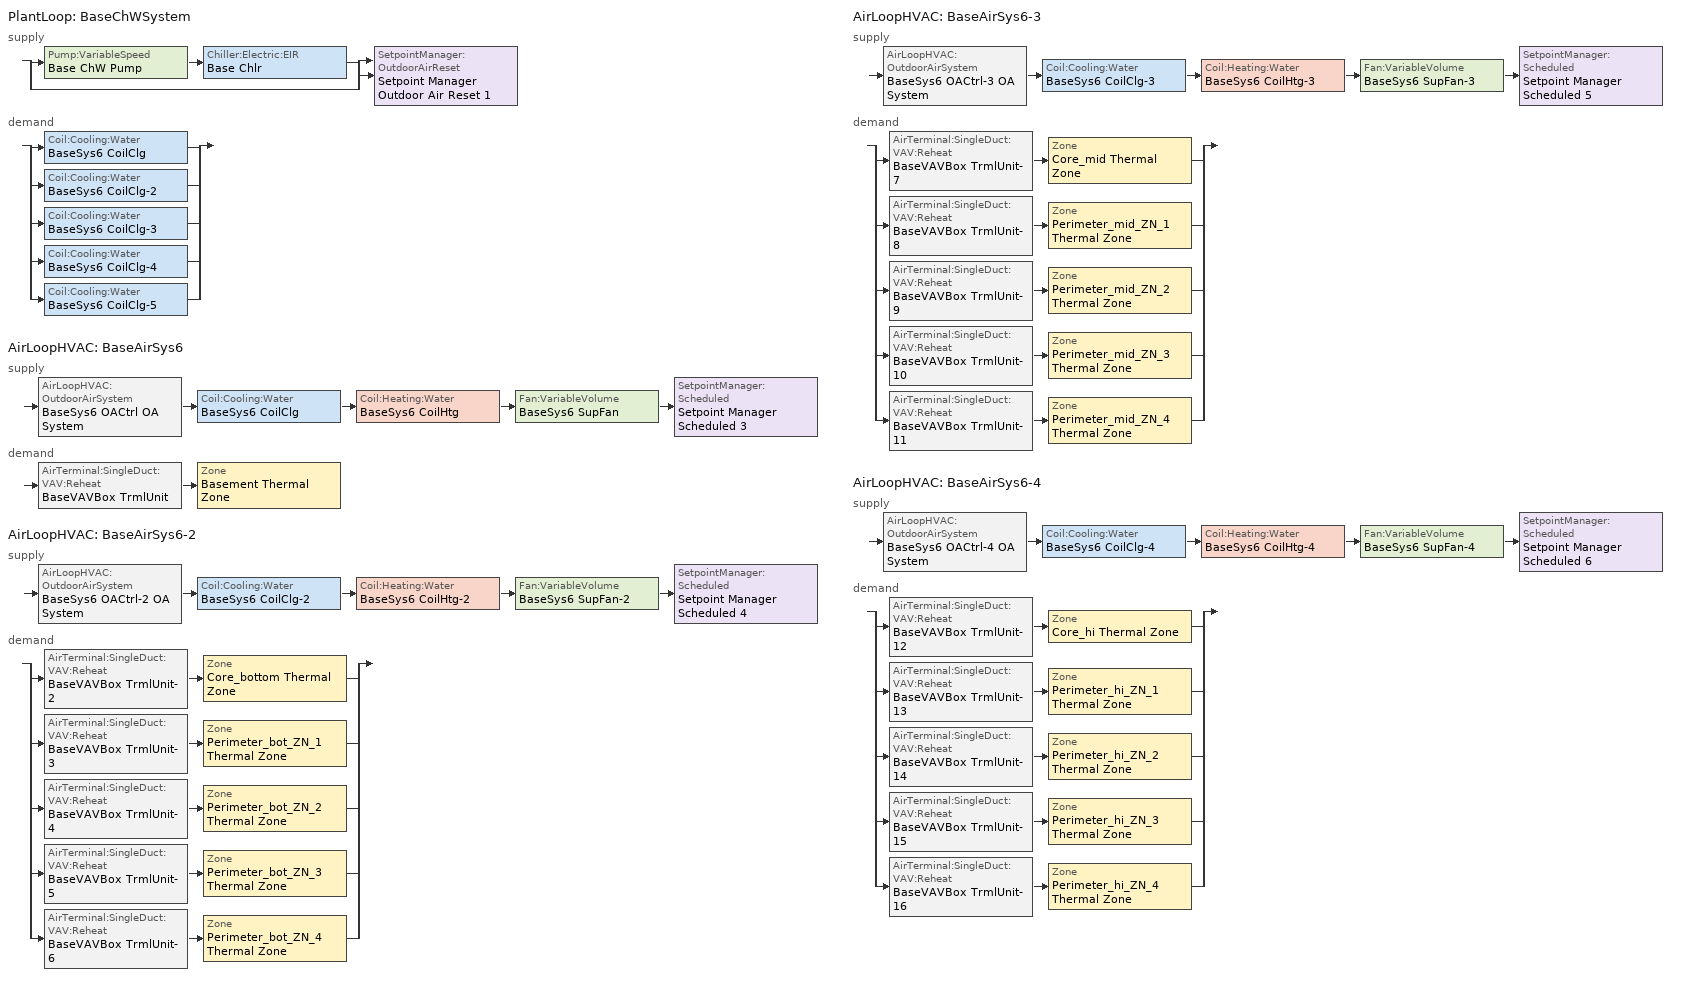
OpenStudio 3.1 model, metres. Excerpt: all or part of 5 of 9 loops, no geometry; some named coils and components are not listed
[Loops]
PlantLoop 'BaseChWSystem'
 supply: split
  | Pump:VariableSpeed 'Base ChW Pump' > Chiller:Electric:EIR 'Base Chlr'
  | bypass
  join > SetpointManager:OutdoorAirReset 'Setpoint Manager Outdoor Air Reset 1'
 demand: split
  | Coil:Cooling:Water 'BaseSys6 CoilClg'
  | Coil:Cooling:Water 'BaseSys6 CoilClg-2'
  | Coil:Cooling:Water 'BaseSys6 CoilClg-3'
  | Coil:Cooling:Water 'BaseSys6 CoilClg-4'
  | Coil:Cooling:Water 'BaseSys6 CoilClg-5'
AirLoopHVAC 'BaseAirSys6'
 supply: AirLoopHVAC:OutdoorAirSystem 'BaseSys6 OACtrl OA System' > Coil:Cooling:Water 'BaseSys6 CoilClg' > Coil:Heating:Water 'BaseSys6 CoilHtg' > Fan:VariableVolume 'BaseSys6 SupFan' > SetpointManager:Scheduled 'Setpoint Manager Scheduled 3'
 demand: AirTerminal:SingleDuct:VAV:Reheat 'BaseVAVBox TrmlUnit' > Zone 'Basement Thermal Zone'
AirLoopHVAC 'BaseAirSys6-2'
 supply: AirLoopHVAC:OutdoorAirSystem 'BaseSys6 OACtrl-2 OA System' > Coil:Cooling:Water 'BaseSys6 CoilClg-2' > Coil:Heating:Water 'BaseSys6 CoilHtg-2' > Fan:VariableVolume 'BaseSys6 SupFan-2' > SetpointManager:Scheduled 'Setpoint Manager Scheduled 4'
 demand: split
  | AirTerminal:SingleDuct:VAV:Reheat 'BaseVAVBox TrmlUnit-2' > Zone 'Core_bottom Thermal Zone'
  | AirTerminal:SingleDuct:VAV:Reheat 'BaseVAVBox TrmlUnit-3' > Zone 'Perimeter_bot_ZN_1 Thermal Zone'
  | AirTerminal:SingleDuct:VAV:Reheat 'BaseVAVBox TrmlUnit-4' > Zone 'Perimeter_bot_ZN_2 Thermal Zone'
  | AirTerminal:SingleDuct:VAV:Reheat 'BaseVAVBox TrmlUnit-5' > Zone 'Perimeter_bot_ZN_3 Thermal Zone'
  | AirTerminal:SingleDuct:VAV:Reheat 'BaseVAVBox TrmlUnit-6' > Zone 'Perimeter_bot_ZN_4 Thermal Zone'
AirLoopHVAC 'BaseAirSys6-3'
 supply: AirLoopHVAC:OutdoorAirSystem 'BaseSys6 OACtrl-3 OA System' > Coil:Cooling:Water 'BaseSys6 CoilClg-3' > Coil:Heating:Water 'BaseSys6 CoilHtg-3' > Fan:VariableVolume 'BaseSys6 SupFan-3' > SetpointManager:Scheduled 'Setpoint Manager Scheduled 5'
 demand: split
  | AirTerminal:SingleDuct:VAV:Reheat 'BaseVAVBox TrmlUnit-7' > Zone 'Core_mid Thermal Zone'
  | AirTerminal:SingleDuct:VAV:Reheat 'BaseVAVBox TrmlUnit-8' > Zone 'Perimeter_mid_ZN_1 Thermal Zone'
  | AirTerminal:SingleDuct:VAV:Reheat 'BaseVAVBox TrmlUnit-9' > Zone 'Perimeter_mid_ZN_2 Thermal Zone'
  | AirTerminal:SingleDuct:VAV:Reheat 'BaseVAVBox TrmlUnit-10' > Zone 'Perimeter_mid_ZN_3 Thermal Zone'
  | AirTerminal:SingleDuct:VAV:Reheat 'BaseVAVBox TrmlUnit-11' > Zone 'Perimeter_mid_ZN_4 Thermal Zone'
AirLoopHVAC 'BaseAirSys6-4'
 supply: AirLoopHVAC:OutdoorAirSystem 'BaseSys6 OACtrl-4 OA System' > Coil:Cooling:Water 'BaseSys6 CoilClg-4' > Coil:Heating:Water 'BaseSys6 CoilHtg-4' > Fan:VariableVolume 'BaseSys6 SupFan-4' > SetpointManager:Scheduled 'Setpoint Manager Scheduled 6'
 demand: split
  | AirTerminal:SingleDuct:VAV:Reheat 'BaseVAVBox TrmlUnit-12' > Zone 'Core_hi Thermal Zone'
  | AirTerminal:SingleDuct:VAV:Reheat 'BaseVAVBox TrmlUnit-13' > Zone 'Perimeter_hi_ZN_1 Thermal Zone'
  | AirTerminal:SingleDuct:VAV:Reheat 'BaseVAVBox TrmlUnit-14' > Zone 'Perimeter_hi_ZN_2 Thermal Zone'
  | AirTerminal:SingleDuct:VAV:Reheat 'BaseVAVBox TrmlUnit-15' > Zone 'Perimeter_hi_ZN_3 Thermal Zone'
  | AirTerminal:SingleDuct:VAV:Reheat 'BaseVAVBox TrmlUnit-16' > Zone 'Perimeter_hi_ZN_4 Thermal Zone'
[Sizing:Zone] Zone Cooling Design Supply Air Temperature Input Method=TemperatureDifference; Zone Cooling Design Supply Air Temperature {C}=14; Zone Heating Design Supply Air Temperature Input Method=TemperatureDifference; Zone Heating Design Supply Air Temperature {C}=40; Zone Heating Design Supply Air Temperature Difference {deltaC}=13.8889; Zone Cooling Design Supply Air Humidity Ratio {kg-H2O/kg-air}=0.0085; Zone Heating Design Supply Air Humidity Ratio {kg-H2O/kg-air}=0.008; Zone Heating Sizing Factor=1; Zone Cooling Sizing Factor=1; Cooling Design Air Flow Method=DesignDay; Cooling Minimum Air Flow per Zone Floor Area {m3/s-m2}=0; Cooling Minimum Air Flow {m3/s}=0; Cooling Minimum Air Flow Fraction=0; Heating Design Air Flow Method=DesignDayWithLimit; Heating Maximum Air Flow per Zone Floor Area {m3/s-m2}=0; Heating Maximum Air Flow {m3/s}=0; Heating Maximum Air Flow Fraction=0.5; Account for Dedicated Outdoor Air System=No; Dedicated Outdoor Air System Control Strategy=NeutralSupplyAir; Dedicated Outdoor Air Low Setpoint Temperature for Design {C}=autosize; Dedicated Outdoor Air High Setpoint Temperature for Design {C}=autosize
Name | Zone Cooling Design Supply Air Temperature Difference {deltaC}
Basement Thermal Zone; Core_bottom Thermal Zone; Core_mid Thermal Zone; Core_hi Thermal Zone | 8.33333
Perimeter_bot_ZN_1 Thermal Zone; Perimeter_bot_ZN_2 Thermal Zone; Perimeter_bot_ZN_3 Thermal Zone; Perimeter_bot_ZN_4 Thermal Zone; Perimeter_mid_ZN_1 Thermal Zone; Perimeter_mid_ZN_2 Thermal Zone; Perimeter_mid_ZN_3 Thermal Zone; Perimeter_mid_ZN_4 Thermal Zone; Perimeter_hi_ZN_1 Thermal Zone; Perimeter_hi_ZN_2 Thermal Zone; Perimeter_hi_ZN_3 Thermal Zone; Perimeter_hi_ZN_4 Thermal Zone | 11.1111
[Zone equipment]
Basement Thermal Zone: BaseVAVBox TrmlUnit
Core_bottom Thermal Zone: BaseVAVBox TrmlUnit-2
Perimeter_bot_ZN_1 Thermal Zone: BaseVAVBox TrmlUnit-3
Perimeter_bot_ZN_2 Thermal Zone: BaseVAVBox TrmlUnit-4
Perimeter_bot_ZN_3 Thermal Zone: BaseVAVBox TrmlUnit-5
Perimeter_bot_ZN_4 Thermal Zone: BaseVAVBox TrmlUnit-6
Core_mid Thermal Zone: BaseVAVBox TrmlUnit-7
Perimeter_mid_ZN_1 Thermal Zone: BaseVAVBox TrmlUnit-8
Perimeter_mid_ZN_2 Thermal Zone: BaseVAVBox TrmlUnit-9
Perimeter_mid_ZN_3 Thermal Zone: BaseVAVBox TrmlUnit-10
Perimeter_mid_ZN_4 Thermal Zone: BaseVAVBox TrmlUnit-11
Core_hi Thermal Zone: BaseVAVBox TrmlUnit-12
Perimeter_hi_ZN_1 Thermal Zone: BaseVAVBox TrmlUnit-13
Perimeter_hi_ZN_2 Thermal Zone: BaseVAVBox TrmlUnit-14
Perimeter_hi_ZN_3 Thermal Zone: BaseVAVBox TrmlUnit-15
Perimeter_hi_ZN_4 Thermal Zone: BaseVAVBox TrmlUnit-16
[PlantLoop]
BaseChWSystem: Glycol Concentration=0; Plant Loop Volume {m3}=Autocalculate; Load Distribution Scheme=Optimal
[Sizing:Plant]
BaseChWSystem: Loop Type=Cooling; Design Loop Exit Temperature {C}=6.66667; Loop Design Temperature Difference {deltaC}=11.1111; Sizing Option=NonCoincident; Zone Timesteps in Averaging Window=1; Coincident Sizing Factor Mode=None
[Pump:VariableSpeed]
Base ChW Pump: Rated Pump Head {Pa}=0; Motor Efficiency=1; Coefficient 1 of the Part Load Performance Curve=0.0273; Coefficient 2 of the Part Load Performance Curve=-0.1317; Coefficient 3 of the Part Load Performance Curve=0.6642; Coefficient 4 of the Part Load Performance Curve=0.4445; Pump Control Type=Intermittent; Skin Loss Radiative Fraction=0.5; Design Power Sizing Method=PowerPerFlowPerPressure; Design Electric Power per Unit Flow Rate {W/(m3/s)}=348701.1; Design Shaft Power per Unit Flow Rate per Unit Head {W-s/m3-Pa}=1.28205; Design Minimum Flow Rate Fraction=0
[SetpointManager:Scheduled] Control Variable=Temperature
Name | Schedule | Setpoint Node or NodeList
Setpoint Manager Scheduled 3 | BaseAirSys6 Supply Air Temp Schedule | BaseSys6 SupFan Outlet Node
Setpoint Manager Scheduled 4 | BaseAirSys6-2 Supply Air Temp Schedule | BaseSys6 SupFan-2 Outlet Node
Setpoint Manager Scheduled 5 | BaseAirSys6-3 Supply Air Temp Schedule | BaseSys6 SupFan-3 Outlet Node
Setpoint Manager Scheduled 6 | BaseAirSys6-4 Supply Air Temp Schedule | BaseSys6 SupFan-4 Outlet Node
[SetpointManager:OutdoorAirReset]
Setpoint Manager Outdoor Air Reset 1: Control Variable=Temperature; Setpoint at Outdoor Low Temperature {C}=12.2222; Outdoor Low Temperature {C}=15.5556; Setpoint at Outdoor High Temperature {C}=6.66667; Outdoor High Temperature {C}=26.6667; Setpoint Node or NodeList=BaseChWSystem Supply Mixer Outlet Node
[AirLoopHVAC] Availability Schedule=OfficeHVACAvail; Design Supply Air Flow Rate {m3/s}=autosize; Design Return Air Flow Fraction of Supply Air Flow=1
BaseAirSys6; BaseAirSys6-2; BaseAirSys6-3; BaseAirSys6-4
[Sizing:System] Type of Load to Size On=Sensible; Design Outdoor Air Flow Rate {m3/s}=Autosize; Central Heating Maximum System Air Flow Ratio=0.5; Preheat Design Temperature {C}=5.68434e-14; Preheat Design Humidity Ratio {kg-H2O/kg-Air}=0; Precool Design Temperature {C}=5.68434e-14; Precool Design Humidity Ratio {kg-H2O/kg-Air}=0; Sizing Option=Coincident; 100% Outdoor Air in Cooling=No; 100% Outdoor Air in Heating=No; Central Cooling Design Supply Air Humidity Ratio {kg-H2O/kg-Air}=0.0085; Central Heating Design Supply Air Humidity Ratio {kg-H2O/kg-Air}=0.008; Cooling Design Air Flow Method=DesignDay; Cooling Design Air Flow Rate {m3/s}=0; Heating Design Air Flow Method=DesignDay; Heating Design Air Flow Rate {m3/s}=0; System Outdoor Air Method=ZoneSum; Zone Maximum Outdoor Air Fraction=1; Cooling Supply Air Flow Rate Per Floor Area {m3/s-m2}=0.00996765; Cooling Fraction of Autosized Cooling Supply Air Flow Rate=1; Cooling Supply Air Flow Rate Per Unit Cooling Capacity {m3/s-W}=3.94755e-05; Heating Supply Air Flow Rate Per Floor Area {m3/s-m2}=0.00996765; Heating Fraction of Autosized Heating Supply Air Flow Rate=1; Heating Fraction of Autosized Cooling Supply Air Flow Rate=1; Heating Supply Air Flow Rate Per Unit Heating Capacity {m3/s-W}=3.15882e-05; Cooling Design Capacity Method=CoolingDesignCapacity; Cooling Design Capacity {W}=autosize; Cooling Design Capacity Per Floor Area {W/m2}=234.7; Fraction of Autosized Cooling Design Capacity=1; Heating Design Capacity Method=HeatingDesignCapacity; Heating Design Capacity {W}=autosize; Heating Design Capacity Per Floor Area {W/m2}=157; Fraction of Autosized Heating Design Capacity=1; Central Cooling Capacity Control Method=OnOff
Name | Central Cooling Design Supply Air Temperature {C} | Central Heating Design Supply Air Temperature {C}
BaseAirSys6 | 15.5556 | 18.3333
BaseAirSys6-2; BaseAirSys6-3; BaseAirSys6-4 | 12.7778 | 15.5556
[Fan:VariableVolume] Availability Schedule=Always On Discrete; Fan Total Efficiency=1; Pressure Rise {Pa}=0; Maximum Flow Rate {m3/s}=Autosize; Fan Power Minimum Flow Rate Input Method=FixedFlowRate; Fan Power Minimum Flow Fraction=0; Fan Power Minimum Air Flow Rate {m3/s}=0; Motor Efficiency=1; Motor In Airstream Fraction=1; Fan Power Coefficient 1=0.04076; Fan Power Coefficient 2=0.088045; Fan Power Coefficient 3=-0.072926; Fan Power Coefficient 4=0.94374; Fan Power Coefficient 5=0
BaseSys6 SupFan; BaseSys6 SupFan-2; BaseSys6 SupFan-3; BaseSys6 SupFan-4
[Controller:WaterCoil] Action=Reverse; Minimum Actuated Flow {m3/s}=0
Name | Water Coil
Controller Water Coil 2 | BaseSys6 CoilClg
Controller Water Coil 4 | BaseSys6 CoilClg-2
Controller Water Coil 6 | BaseSys6 CoilClg-3
Controller Water Coil 8 | BaseSys6 CoilClg-4
Controller Water Coil 10 | BaseSys6 CoilClg-5
[Coil:Cooling:Water] Availability Schedule=Always On Discrete; Design Inlet Air Temperature {C}=Autosize; Design Outlet Air Temperature {C}=Autosize; Design Inlet Air Humidity Ratio {kg-H2O/kg-air}=Autosize; Design Outlet Air Humidity Ratio {kg-H2O/kg-air}=Autosize; Type of Analysis=DetailedAnalysis
BaseSys6 CoilClg; BaseSys6 CoilClg-2; BaseSys6 CoilClg-3; BaseSys6 CoilClg-4; BaseSys6 CoilClg-5
[Controller:OutdoorAir] Minimum Outdoor Air Flow Rate {m3/s}=0; Maximum Outdoor Air Flow Rate {m3/s}=Autosize; Economizer Control Type=NoEconomizer; Economizer Control Action Type=ModulateFlow; Economizer Maximum Limit Enthalpy {J/kg}=64000; Lockout Type=NoLockout; Minimum Limit Type=FixedMinimum; High Humidity Control=No; Heat Recovery Bypass Control Type=BypassWhenWithinEconomizerLimits
Name | Minimum Outdoor Air Schedule | Controller Mechanical Ventilation
BaseSys6 OACtrl | BaseSys6 OACtrl Schedule | BaseSys6 OACtrl Mech Vent Controller
BaseSys6 OACtrl-2 | BaseSys6 OACtrl-2 Schedule | BaseSys6 OACtrl-2 Mech Vent Controller
BaseSys6 OACtrl-3 | BaseSys6 OACtrl-3 Schedule | BaseSys6 OACtrl-3 Mech Vent Controller
BaseSys6 OACtrl-4 | BaseSys6 OACtrl-4 Schedule | BaseSys6 OACtrl-4 Mech Vent Controller
[Controller:MechanicalVentilation] Availability Schedule=Always On Discrete; System Outdoor Air Method=ZoneSum
BaseSys6 OACtrl Mech Vent Controller; BaseSys6 OACtrl-2 Mech Vent Controller; BaseSys6 OACtrl-3 Mech Vent Controller; BaseSys6 OACtrl-4 Mech Vent Controller
[AirLoopHVAC:OutdoorAirSystem]
Name | Controller
BaseSys6 OACtrl OA System | BaseSys6 OACtrl
BaseSys6 OACtrl-2 OA System | BaseSys6 OACtrl-2
BaseSys6 OACtrl-3 OA System | BaseSys6 OACtrl-3
BaseSys6 OACtrl-4 OA System | BaseSys6 OACtrl-4
[AirTerminal:SingleDuct:VAV:Reheat] Availability Schedule=Always On Discrete; Maximum Air Flow Rate {m3/s}=AutoSize; Zone Minimum Air Flow Input Method=FixedFlowRate; Constant Minimum Air Flow Fraction=0.3; Maximum Hot Water or Steam Flow Rate {m3/s}=AutoSize; Minimum Hot Water or Steam Flow Rate {m3/s}=0; Convergence Tolerance=0.001; Damper Heating Action=Reverse; Maximum Flow Fraction During Reheat=0.5; Maximum Reheat Air Temperature {C}=35; Control For Outdoor Air=No
Name | Fixed Minimum Air Flow Rate {m3/s} | Reheat Coil
BaseVAVBox TrmlUnit | 2.71509 | BaseVAVBox CoilHtg
BaseVAVBox TrmlUnit-2 | 1.92963 | BaseVAVBox CoilHtg-2
BaseVAVBox TrmlUnit-3 | 0.238825 | BaseVAVBox CoilHtg-3
BaseVAVBox TrmlUnit-4 | 0.153906 | BaseVAVBox CoilHtg-4
BaseVAVBox TrmlUnit-5 | 0.238827 | BaseVAVBox CoilHtg-5
BaseVAVBox TrmlUnit-6 | 0.153904 | BaseVAVBox CoilHtg-6
BaseVAVBox TrmlUnit-7 | 9.64812 | BaseVAVBox CoilHtg-7
BaseVAVBox TrmlUnit-8 | 1.19413 | BaseVAVBox CoilHtg-8
BaseVAVBox TrmlUnit-9 | 0.769529 | BaseVAVBox CoilHtg-9
BaseVAVBox TrmlUnit-10 | 1.19414 | BaseVAVBox CoilHtg-10
BaseVAVBox TrmlUnit-11 | 0.769524 | BaseVAVBox CoilHtg-11
BaseVAVBox TrmlUnit-12 | 9.64812 | BaseVAVBox CoilHtg-12
BaseVAVBox TrmlUnit-13 | 1.19413 | BaseVAVBox CoilHtg-13
BaseVAVBox TrmlUnit-14 | 0.769529 | BaseVAVBox CoilHtg-14
BaseVAVBox TrmlUnit-15 | 1.19414 | BaseVAVBox CoilHtg-15
BaseVAVBox TrmlUnit-16 | 0.769524 | BaseVAVBox CoilHtg-16
[Schedule:Day]
OfficeHVACAvailSun; BaseSys6 OACtrl Schedule Week 1 Sunday; BaseSys6 OACtrl Schedule Week 1 Holiday; BaseSys6 OACtrl Schedule Week 1 Custom 1; BaseSys6 OACtrl Schedule Week 1 Custom 2; BaseSys6 OACtrl-2 Schedule Week 1 Sunday; BaseSys6 OACtrl-2 Schedule Week 1 Holiday; BaseSys6 OACtrl-2 Schedule Week 1 Custom 1; BaseSys6 OACtrl-2 Schedule Week 1 Custom 2; BaseSys6 OACtrl-3 Schedule Week 1 Sunday; BaseSys6 OACtrl-3 Schedule Week 1 Holiday; BaseSys6 OACtrl-3 Schedule Week 1 Custom 1; BaseSys6 OACtrl-3 Schedule Week 1 Custom 2; BaseSys6 OACtrl-4 Schedule Week 1 Sunday; BaseSys6 OACtrl-4 Schedule Week 1 Holiday; BaseSys6 OACtrl-4 Schedule Week 1 Custom 1; BaseSys6 OACtrl-4 Schedule Week 1 Custom 2: 1, 0, 0, 2, 0, 0, 3, 0, 0, 4, 0, 0, 5, 0, 0, 6, 0, 0, 7, 0, 0, 8, 0, 0, 9, 0, 0, 10, 0, 0, 11, 0, 0, 12, 0, 0, 13, 0, 0, 14, 0, 0, 15, 0, 0, 16, 0, 0, 17, 0, 0, 18, 0, 0, 19, 0, 0, 20, 0, 0, 21, 0, 0, 22, 0, 0, 23, 0, 0, 24, 0, 0
OfficeHVACAvailWD; BaseSys6 OACtrl Schedule Week 1 Monday; BaseSys6 OACtrl Schedule Week 1 Tuesday; BaseSys6 OACtrl Schedule Week 1 Wednesday; BaseSys6 OACtrl Schedule Week 1 Thursday; BaseSys6 OACtrl Schedule Week 1 Friday; BaseSys6 OACtrl-2 Schedule Week 1 Monday; BaseSys6 OACtrl-2 Schedule Week 1 Tuesday; BaseSys6 OACtrl-2 Schedule Week 1 Wednesday; BaseSys6 OACtrl-2 Schedule Week 1 Thursday; BaseSys6 OACtrl-2 Schedule Week 1 Friday; BaseSys6 OACtrl-3 Schedule Week 1 Monday; BaseSys6 OACtrl-3 Schedule Week 1 Tuesday; BaseSys6 OACtrl-3 Schedule Week 1 Wednesday; BaseSys6 OACtrl-3 Schedule Week 1 Thursday; BaseSys6 OACtrl-3 Schedule Week 1 Friday; BaseSys6 OACtrl-4 Schedule Week 1 Monday; BaseSys6 OACtrl-4 Schedule Week 1 Tuesday; BaseSys6 OACtrl-4 Schedule Week 1 Wednesday; BaseSys6 OACtrl-4 Schedule Week 1 Thursday; BaseSys6 OACtrl-4 Schedule Week 1 Friday: 1, 0, 0, 2, 0, 0, 3, 0, 0, 4, 0, 0, 5, 0, 0, 6, 0, 1, 7, 0, 1, 8, 0, 1, 9, 0, 1, 10, 0, 1, 11, 0, 1, 12, 0, 1, 13, 0, 1, 14, 0, 1, 15, 0, 1, 16, 0, 1, 17, 0, 1, 18, 0, 1, 19, 0, 1, 20, 0, 1, 21, 0, 1, 22, 0, 1, 23, 0, 1, 24, 0, 1
OfficeHVACAvailSat; BaseSys6 OACtrl Schedule Week 1 Saturday; BaseSys6 OACtrl-2 Schedule Week 1 Saturday; BaseSys6 OACtrl-3 Schedule Week 1 Saturday; BaseSys6 OACtrl-4 Schedule Week 1 Saturday: 1, 0, 0, 2, 0, 0, 3, 0, 0, 4, 0, 0, 5, 0, 0, 6, 0, 1, 7, 0, 1, 8, 0, 1, 9, 0, 1, 10, 0, 1, 11, 0, 1, 12, 0, 1, 13, 0, 1, 14, 0, 1, 15, 0, 1, 16, 0, 1, 17, 0, 1, 18, 0, 1, 19, 0, 1, 20, 0, 0, 21, 0, 0, 22, 0, 0, 23, 0, 0, 24, 0, 0
AllOnHVACAvailDay; BaseSys6 OACtrl Schedule Week 1 Summer; BaseSys6 OACtrl Schedule Week 1 Winter; BaseSys6 OACtrl-2 Schedule Week 1 Summer; BaseSys6 OACtrl-2 Schedule Week 1 Winter; BaseSys6 OACtrl-3 Schedule Week 1 Summer; BaseSys6 OACtrl-3 Schedule Week 1 Winter; BaseSys6 OACtrl-4 Schedule Week 1 Summer; BaseSys6 OACtrl-4 Schedule Week 1 Winter: 1, 0, 1, 2, 0, 1, 3, 0, 1, 4, 0, 1, 5, 0, 1, 6, 0, 1, 7, 0, 1, 8, 0, 1, 9, 0, 1, 10, 0, 1, 11, 0, 1, 12, 0, 1, 13, 0, 1, 14, 0, 1, 15, 0, 1, 16, 0, 1, 17, 0, 1, 18, 0, 1, 19, 0, 1, 20, 0, 1, 21, 0, 1, 22, 0, 1, 23, 0, 1, 24, 0, 1
Schedule Day 3: 24, 0, 15.5556
Schedule Day 4; Schedule Day 5; Schedule Day 6: 24, 0, 12.7778
[Schedule:Week]
OfficeHVACAvailWk: OfficeHVACAvailSun, OfficeHVACAvailWD, OfficeHVACAvailWD, OfficeHVACAvailWD, OfficeHVACAvailWD, OfficeHVACAvailWD, OfficeHVACAvailSat, OfficeHVACAvailSun, AllOnHVACAvailDay, AllOnHVACAvailDay, OfficeHVACAvailSun, OfficeHVACAvailSun
BaseSys6 OACtrl Schedule Week 1: BaseSys6 OACtrl Schedule Week 1 Sunday, BaseSys6 OACtrl Schedule Week 1 Monday, BaseSys6 OACtrl Schedule Week 1 Tuesday, BaseSys6 OACtrl Schedule Week 1 Wednesday, BaseSys6 OACtrl Schedule Week 1 Thursday, BaseSys6 OACtrl Schedule Week 1 Friday, BaseSys6 OACtrl Schedule Week 1 Saturday, BaseSys6 OACtrl Schedule Week 1 Holiday, BaseSys6 OACtrl Schedule Week 1 Summer, BaseSys6 OACtrl Schedule Week 1 Winter, BaseSys6 OACtrl Schedule Week 1 Custom 1, BaseSys6 OACtrl Schedule Week 1 Custom 2
BaseSys6 OACtrl-2 Schedule Week 1: BaseSys6 OACtrl-2 Schedule Week 1 Sunday, BaseSys6 OACtrl-2 Schedule Week 1 Monday, BaseSys6 OACtrl-2 Schedule Week 1 Tuesday, BaseSys6 OACtrl-2 Schedule Week 1 Wednesday, BaseSys6 OACtrl-2 Schedule Week 1 Thursday, BaseSys6 OACtrl-2 Schedule Week 1 Friday, BaseSys6 OACtrl-2 Schedule Week 1 Saturday, BaseSys6 OACtrl-2 Schedule Week 1 Holiday, BaseSys6 OACtrl-2 Schedule Week 1 Summer, BaseSys6 OACtrl-2 Schedule Week 1 Winter, BaseSys6 OACtrl-2 Schedule Week 1 Custom 1, BaseSys6 OACtrl-2 Schedule Week 1 Custom 2
BaseSys6 OACtrl-3 Schedule Week 1: BaseSys6 OACtrl-3 Schedule Week 1 Sunday, BaseSys6 OACtrl-3 Schedule Week 1 Monday, BaseSys6 OACtrl-3 Schedule Week 1 Tuesday, BaseSys6 OACtrl-3 Schedule Week 1 Wednesday, BaseSys6 OACtrl-3 Schedule Week 1 Thursday, BaseSys6 OACtrl-3 Schedule Week 1 Friday, BaseSys6 OACtrl-3 Schedule Week 1 Saturday, BaseSys6 OACtrl-3 Schedule Week 1 Holiday, BaseSys6 OACtrl-3 Schedule Week 1 Summer, BaseSys6 OACtrl-3 Schedule Week 1 Winter, BaseSys6 OACtrl-3 Schedule Week 1 Custom 1, BaseSys6 OACtrl-3 Schedule Week 1 Custom 2
BaseSys6 OACtrl-4 Schedule Week 1: BaseSys6 OACtrl-4 Schedule Week 1 Sunday, BaseSys6 OACtrl-4 Schedule Week 1 Monday, BaseSys6 OACtrl-4 Schedule Week 1 Tuesday, BaseSys6 OACtrl-4 Schedule Week 1 Wednesday, BaseSys6 OACtrl-4 Schedule Week 1 Thursday, BaseSys6 OACtrl-4 Schedule Week 1 Friday, BaseSys6 OACtrl-4 Schedule Week 1 Saturday, BaseSys6 OACtrl-4 Schedule Week 1 Holiday, BaseSys6 OACtrl-4 Schedule Week 1 Summer, BaseSys6 OACtrl-4 Schedule Week 1 Winter, BaseSys6 OACtrl-4 Schedule Week 1 Custom 1, BaseSys6 OACtrl-4 Schedule Week 1 Custom 2
[Schedule:Year]
OfficeHVACAvail: 12, 31, OfficeHVACAvailWk
BaseSys6 OACtrl Schedule: 12, 31, BaseSys6 OACtrl Schedule Week 1
BaseSys6 OACtrl-2 Schedule: 12, 31, BaseSys6 OACtrl-2 Schedule Week 1
BaseSys6 OACtrl-3 Schedule: 12, 31, BaseSys6 OACtrl-3 Schedule Week 1
BaseSys6 OACtrl-4 Schedule: 12, 31, BaseSys6 OACtrl-4 Schedule Week 1
[Schedule:Ruleset]
Name | Default Day Schedule
BaseAirSys6 Supply Air Temp Schedule | Schedule Day 3
BaseAirSys6-2 Supply Air Temp Schedule | Schedule Day 4
BaseAirSys6-3 Supply Air Temp Schedule | Schedule Day 5
BaseAirSys6-4 Supply Air Temp Schedule | Schedule Day 6
[Schedule:Constant]
Always On Discrete: Value=1
